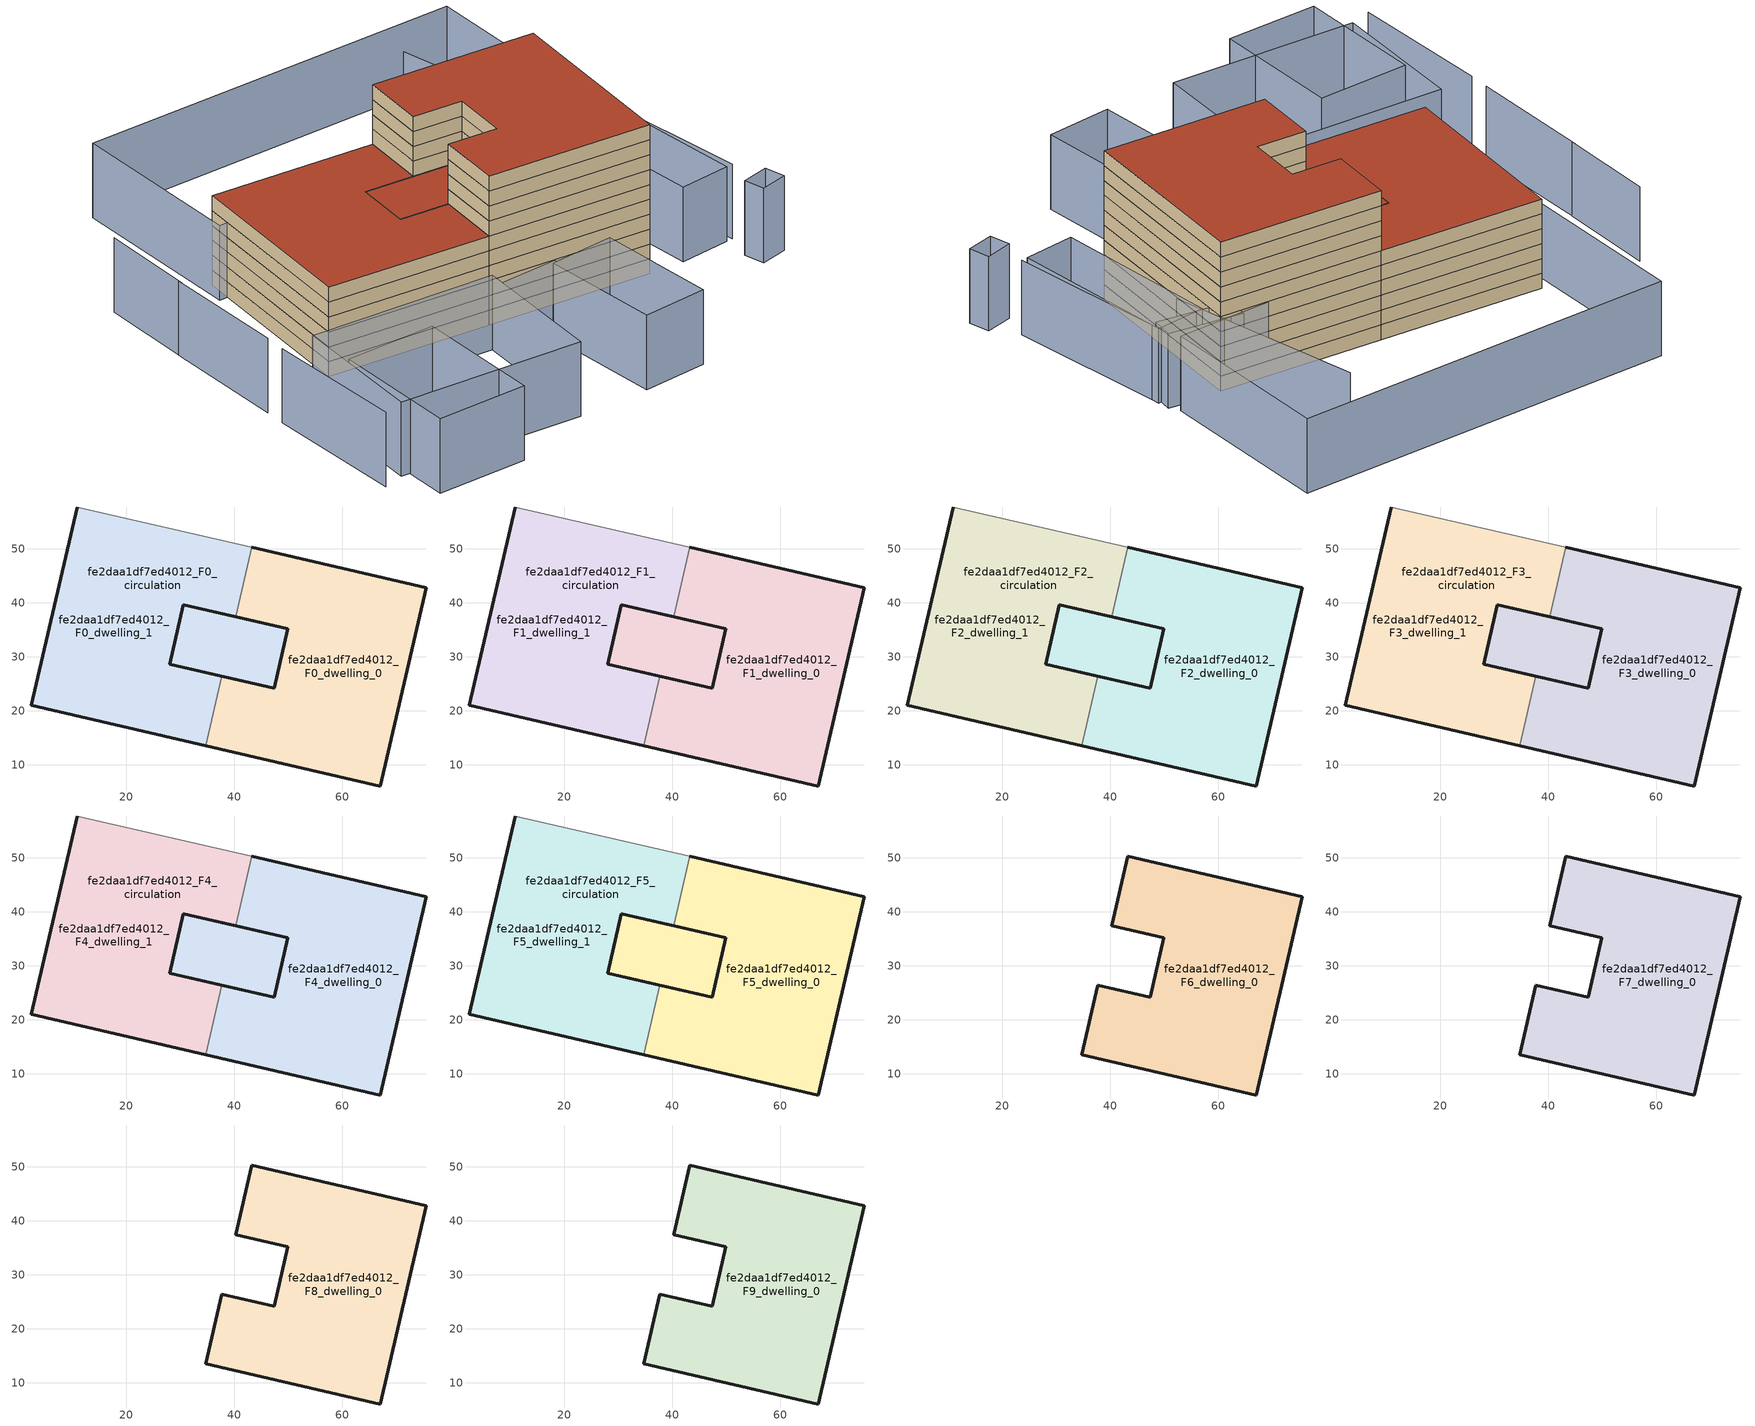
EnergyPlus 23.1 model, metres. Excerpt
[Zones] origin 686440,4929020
fe2daa1df7ed4012_F0_dwelling_0
 floor ground (EU_floor_Construction): 49.96,35.19 47.41,24.15 46.35,24.39 28,28.64 30.55,39.68 40.26,37.43 z0; 75.58,42.83 67.07,6.03 34.73,13.51 37.7,26.39 46.35,24.39 47.41,24.15 49.96,35.19 40.26,37.43 43.24,50.31 z0
 wall outside (EU_wall_Construction): 40.26,37.43 49.96,35.19 47.41,24.15 37.7,26.39 / 34.73,13.51 67.07,6.03 75.58,42.83 43.24,50.31 z0:3
 wall to fe2daa1df7ed4012_F0_dwelling_1 (EU_wall_Construction): 43.24,50.31 40.26,37.43 / 37.7,26.39 34.73,13.51 z0:3
fe2daa1df7ed4012_F0_dwelling_1
 floor ground (EU_floor_Construction): 43.24,50.31 40.26,37.43 32.54,39.22 30.55,39.68 28,28.64 37.7,26.39 34.73,13.51 2.38,20.99 10.89,57.79 z0; 49.96,35.19 47.41,24.15 28,28.64 30.55,39.68 32.54,39.22 40.26,37.43 z0
 wall outside (EU_wall_Construction): 37.7,26.39 28,28.64 30.55,39.68 40.26,37.43 / 10.89,57.79 2.38,20.99 34.73,13.51 z0:3
 wall adiabatic (EU_wall_Construction): 43.24,50.31 10.89,57.79 z0:3
fe2daa1df7ed4012_F0_circulation
 floor ground (EU_floor_Construction): 49.96,35.19 47.41,24.15 46.35,24.39 28,28.64 30.55,39.68 40.26,37.43 z0; 75.58,42.83 67.07,6.03 34.73,13.51 37.7,26.39 44.01,24.93 47.41,24.15 49.96,35.19 40.26,37.43 43.24,50.31 z0; 43.24,50.31 40.26,37.43 32.54,39.22 30.55,39.68 28,28.64 37.7,26.39 34.73,13.51 2.38,20.99 10.89,57.79 z0
 wall outside (EU_wall_Construction): 30.55,39.68 28,28.64 47.41,24.15 49.96,35.19 30.55,39.68 z0:3
 roof outside (EU_floor_Construction): 47.41,24.15 49.96,35.19 40.26,37.43 35.44,38.55 32.54,39.22 30.55,39.68 28,28.64 37.7,26.39 45.21,24.66 46.35,24.39 z3
fe2daa1df7ed4012_F1_dwelling_0
 floor to fe2daa1df7ed4012_F0_dwelling_0 (EU_floor_Construction): 75.58,42.83 67.07,6.03 34.73,13.51 37.7,26.39 47.17,24.2 47.41,24.15 49.96,35.19 40.26,37.43 43.24,50.31 z3; 49.96,35.19 47.41,24.15 47.17,24.2 46.35,24.39 28,28.64 30.55,39.68 40.26,37.43 z3
 wall outside (EU_wall_Construction): 40.26,37.43 49.96,35.19 47.41,24.15 37.7,26.39 / 34.73,13.51 67.07,6.03 75.58,42.83 43.24,50.31 z3:6
 wall to fe2daa1df7ed4012_F1_dwelling_1 (EU_wall_Construction): 43.24,50.31 40.26,37.43 / 37.7,26.39 34.73,13.51 z3:6
fe2daa1df7ed4012_F1_dwelling_1
 floor to fe2daa1df7ed4012_F0_dwelling_1 (EU_floor_Construction): 43.24,50.31 40.26,37.43 32.54,39.22 30.55,39.68 28,28.64 37.7,26.39 34.73,13.51 2.38,20.99 10.89,57.79 z3; 49.96,35.19 47.41,24.15 28,28.64 30.55,39.68 40.26,37.43 z3
 wall outside (EU_wall_Construction): 37.7,26.39 28,28.64 30.55,39.68 40.26,37.43 / 10.89,57.79 2.38,20.99 34.73,13.51 z3:6
 wall adiabatic (EU_wall_Construction): 43.24,50.31 10.89,57.79 z3:6
fe2daa1df7ed4012_F1_circulation
 floor outside (EU_floor_Construction): 49.96,35.19 47.41,24.15 46.35,24.39 44.73,24.77 37.7,26.39 28,28.64 30.55,39.68 32.54,39.22 40.26,37.43 z3; 43.24,50.31 40.26,37.43 32.54,39.22 30.55,39.68 28,28.64 37.7,26.39 34.73,13.51 2.38,20.99 10.89,57.79 z3
 floor to fe2daa1df7ed4012_F0_circulation (EU_floor_Construction): 75.58,42.83 67.07,6.03 34.73,13.51 37.7,26.39 46.35,24.39 47.41,24.15 49.96,35.19 40.26,37.43 43.24,50.31 z3
 wall outside (EU_wall_Construction): 30.55,39.68 28,28.64 47.41,24.15 49.96,35.19 30.55,39.68 z3:6
 roof outside (EU_floor_Construction): 47.41,24.15 49.96,35.19 40.26,37.43 35.44,38.55 32.54,39.22 30.55,39.68 28,28.64 37.7,26.39 45.21,24.66 46.35,24.39 z6
fe2daa1df7ed4012_F2_dwelling_0
 floor to fe2daa1df7ed4012_F1_dwelling_0 (EU_floor_Construction): 75.58,42.83 67.07,6.03 34.73,13.51 37.7,26.39 47.17,24.2 47.41,24.15 49.96,35.19 40.26,37.43 43.24,50.31 z6; 49.96,35.19 47.41,24.15 47.17,24.2 46.35,24.39 28,28.64 30.55,39.68 40.26,37.43 z6
 wall outside (EU_wall_Construction): 40.26,37.43 49.96,35.19 47.41,24.15 37.7,26.39 / 34.73,13.51 67.07,6.03 75.58,42.83 43.24,50.31 z6:9
 wall to fe2daa1df7ed4012_F2_dwelling_1 (EU_wall_Construction): 43.24,50.31 40.26,37.43 / 37.7,26.39 34.73,13.51 z6:9
fe2daa1df7ed4012_F2_dwelling_1
 floor to fe2daa1df7ed4012_F1_dwelling_1 (EU_floor_Construction): 43.24,50.31 40.26,37.43 32.54,39.22 30.55,39.68 28,28.64 37.7,26.39 34.73,13.51 2.38,20.99 10.89,57.79 z6; 49.96,35.19 47.41,24.15 28,28.64 30.55,39.68 40.26,37.43 z6
 wall outside (EU_wall_Construction): 37.7,26.39 28,28.64 30.55,39.68 40.26,37.43 / 10.89,57.79 2.38,20.99 34.73,13.51 z6:9
 wall adiabatic (EU_wall_Construction): 43.24,50.31 10.89,57.79 z6:9
fe2daa1df7ed4012_F2_circulation
 floor outside (EU_floor_Construction): 49.96,35.19 47.41,24.15 46.35,24.39 44.73,24.77 37.7,26.39 28,28.64 30.55,39.68 32.54,39.22 40.26,37.43 z6; 43.24,50.31 40.26,37.43 32.54,39.22 30.55,39.68 28,28.64 37.7,26.39 34.73,13.51 2.38,20.99 10.89,57.79 z6
 floor to fe2daa1df7ed4012_F1_circulation (EU_floor_Construction): 75.58,42.83 67.07,6.03 34.73,13.51 37.7,26.39 46.35,24.39 47.41,24.15 49.96,35.19 40.26,37.43 43.24,50.31 z6
 wall outside (EU_wall_Construction): 30.55,39.68 28,28.64 47.41,24.15 49.96,35.19 30.55,39.68 z6:9
 roof outside (EU_floor_Construction): 47.41,24.15 49.96,35.19 40.26,37.43 35.44,38.55 32.54,39.22 30.55,39.68 28,28.64 37.7,26.39 45.21,24.66 46.35,24.39 z9
fe2daa1df7ed4012_F3_dwelling_0
 floor to fe2daa1df7ed4012_F2_dwelling_0 (EU_floor_Construction): 75.58,42.83 67.07,6.03 34.73,13.51 37.7,26.39 47.17,24.2 47.41,24.15 49.96,35.19 40.26,37.43 43.24,50.31 z9; 49.96,35.19 47.41,24.15 47.17,24.2 46.35,24.39 28,28.64 30.55,39.68 40.26,37.43 z9
 wall outside (EU_wall_Construction): 40.26,37.43 49.96,35.19 47.41,24.15 37.7,26.39 / 34.73,13.51 67.07,6.03 75.58,42.83 43.24,50.31 z9:12
 wall to fe2daa1df7ed4012_F3_dwelling_1 (EU_wall_Construction): 43.24,50.31 40.26,37.43 / 37.7,26.39 34.73,13.51 z9:12
fe2daa1df7ed4012_F3_dwelling_1
 floor to fe2daa1df7ed4012_F2_dwelling_1 (EU_floor_Construction): 43.24,50.31 40.26,37.43 32.54,39.22 30.55,39.68 28,28.64 37.7,26.39 34.73,13.51 2.38,20.99 10.89,57.79 z9; 49.96,35.19 47.41,24.15 28,28.64 30.55,39.68 40.26,37.43 z9
 wall outside (EU_wall_Construction): 37.7,26.39 28,28.64 30.55,39.68 40.26,37.43 / 10.89,57.79 2.38,20.99 34.73,13.51 z9:12
 wall adiabatic (EU_wall_Construction): 43.24,50.31 10.89,57.79 z9:12
fe2daa1df7ed4012_F3_circulation
 floor outside (EU_floor_Construction): 49.96,35.19 47.41,24.15 46.35,24.39 44.73,24.77 37.7,26.39 28,28.64 30.55,39.68 32.54,39.22 40.26,37.43 z9; 43.24,50.31 40.26,37.43 32.54,39.22 30.55,39.68 28,28.64 37.7,26.39 34.73,13.51 2.38,20.99 10.89,57.79 z9
 floor to fe2daa1df7ed4012_F2_circulation (EU_floor_Construction): 75.58,42.83 67.07,6.03 34.73,13.51 37.7,26.39 46.35,24.39 47.41,24.15 49.96,35.19 40.26,37.43 43.24,50.31 z9
 wall outside (EU_wall_Construction): 30.55,39.68 28,28.64 47.41,24.15 49.96,35.19 30.55,39.68 z9:12
 roof outside (EU_floor_Construction): 47.41,24.15 49.96,35.19 40.26,37.43 35.44,38.55 32.54,39.22 30.55,39.68 28,28.64 37.7,26.39 45.21,24.66 46.35,24.39 z12
fe2daa1df7ed4012_F4_dwelling_0
 floor to fe2daa1df7ed4012_F3_dwelling_0 (EU_floor_Construction): 75.58,42.83 67.07,6.03 34.73,13.51 37.7,26.39 47.17,24.2 47.41,24.15 49.96,35.19 40.26,37.43 43.24,50.31 z12; 49.96,35.19 47.41,24.15 47.17,24.2 46.35,24.39 28,28.64 30.55,39.68 40.26,37.43 z12
 wall outside (EU_wall_Construction): 40.26,37.43 49.96,35.19 47.41,24.15 37.7,26.39 / 34.73,13.51 67.07,6.03 75.58,42.83 43.24,50.31 z12:15
 wall to fe2daa1df7ed4012_F4_dwelling_1 (EU_wall_Construction): 43.24,50.31 40.26,37.43 / 37.7,26.39 34.73,13.51 z12:15
fe2daa1df7ed4012_F4_dwelling_1
 floor to fe2daa1df7ed4012_F3_dwelling_1 (EU_floor_Construction): 43.24,50.31 40.26,37.43 32.54,39.22 30.55,39.68 28,28.64 37.7,26.39 34.73,13.51 2.38,20.99 10.89,57.79 z12; 49.96,35.19 47.41,24.15 28,28.64 30.55,39.68 40.26,37.43 z12
 wall outside (EU_wall_Construction): 37.7,26.39 28,28.64 30.55,39.68 40.26,37.43 / 10.89,57.79 2.38,20.99 34.73,13.51 z12:15
 wall adiabatic (EU_wall_Construction): 43.24,50.31 10.89,57.79 z12:15
fe2daa1df7ed4012_F4_circulation
 floor outside (EU_floor_Construction): 49.96,35.19 47.41,24.15 46.35,24.39 44.73,24.77 37.7,26.39 28,28.64 30.55,39.68 32.54,39.22 40.26,37.43 z12; 43.24,50.31 40.26,37.43 32.54,39.22 30.55,39.68 28,28.64 37.7,26.39 34.73,13.51 2.38,20.99 10.89,57.79 z12
 floor to fe2daa1df7ed4012_F3_circulation (EU_floor_Construction): 75.58,42.83 67.07,6.03 34.73,13.51 37.7,26.39 46.35,24.39 47.41,24.15 49.96,35.19 40.26,37.43 43.24,50.31 z12
 wall outside (EU_wall_Construction): 30.55,39.68 28,28.64 47.41,24.15 49.96,35.19 30.55,39.68 z12:15
 roof outside (EU_floor_Construction): 47.41,24.15 49.96,35.19 40.26,37.43 35.44,38.55 32.54,39.22 30.55,39.68 28,28.64 37.7,26.39 45.21,24.66 46.35,24.39 z15
fe2daa1df7ed4012_F5_dwelling_0
 floor to fe2daa1df7ed4012_F4_dwelling_0 (EU_floor_Construction): 75.58,42.83 67.07,6.03 34.73,13.51 37.7,26.39 47.17,24.2 47.41,24.15 49.96,35.19 40.26,37.43 43.24,50.31 z15; 49.96,35.19 47.41,24.15 47.17,24.2 46.35,24.39 28,28.64 30.55,39.68 40.26,37.43 z15
 wall outside (EU_wall_Construction): 40.26,37.43 49.96,35.19 47.41,24.15 37.7,26.39 / 34.73,13.51 67.07,6.03 75.58,42.83 43.24,50.31 z15:18
 wall to fe2daa1df7ed4012_F5_dwelling_1 (EU_wall_Construction): 43.24,50.31 40.26,37.43 / 37.7,26.39 34.73,13.51 z15:18
 roof outside (EU_floor_Construction): 47.41,24.15 49.96,35.19 40.26,37.43 30.55,39.68 28,28.64 46.35,24.39 47.17,24.2 z18
fe2daa1df7ed4012_F5_dwelling_1
 floor to fe2daa1df7ed4012_F4_dwelling_1 (EU_floor_Construction): 43.24,50.31 40.26,37.43 32.54,39.22 30.55,39.68 28,28.64 37.7,26.39 34.73,13.51 2.38,20.99 10.89,57.79 z15; 49.96,35.19 47.41,24.15 28,28.64 30.55,39.68 40.26,37.43 z15
 wall outside (EU_wall_Construction): 37.7,26.39 28,28.64 30.55,39.68 40.26,37.43 / 10.89,57.79 2.38,20.99 34.73,13.51 z15:18
 wall adiabatic (EU_wall_Construction): 43.24,50.31 10.89,57.79 z15:18
 roof outside (EU_roof_Construction): 34.73,13.51 37.7,26.39 28,28.64 30.55,39.68 32.54,39.22 40.26,37.43 43.24,50.31 10.89,57.79 2.38,20.99 z18; 47.41,24.15 49.96,35.19 40.26,37.43 32.54,39.22 30.55,39.68 28,28.64 z18
fe2daa1df7ed4012_F5_circulation
 floor outside (EU_floor_Construction): 49.96,35.19 47.41,24.15 46.35,24.39 44.73,24.77 37.7,26.39 28,28.64 30.55,39.68 32.54,39.22 40.26,37.43 z15; 43.24,50.31 40.26,37.43 32.54,39.22 30.55,39.68 28,28.64 37.7,26.39 34.73,13.51 2.38,20.99 10.89,57.79 z15
 floor to fe2daa1df7ed4012_F4_circulation (EU_floor_Construction): 75.58,42.83 67.07,6.03 34.73,13.51 37.7,26.39 46.35,24.39 47.41,24.15 49.96,35.19 40.26,37.43 43.24,50.31 z15
 wall outside (EU_wall_Construction): 30.55,39.68 28,28.64 47.41,24.15 49.96,35.19 30.55,39.68 z15:18
 roof outside (EU_roof_Construction): 67.07,6.03 75.58,42.83 43.24,50.31 40.26,37.43 49.96,35.19 47.41,24.15 44.01,24.93 37.7,26.39 34.73,13.51 z18; 47.41,24.15 49.96,35.19 40.26,37.43 30.55,39.68 28,28.64 46.35,24.39 z18; 34.73,13.51 37.7,26.39 28,28.64 30.55,39.68 32.54,39.22 40.26,37.43 43.24,50.31 10.89,57.79 2.38,20.99 z18
fe2daa1df7ed4012_F6_dwelling_0
 floor to fe2daa1df7ed4012_F5_dwelling_0 (EU_floor_Construction): 75.58,42.83 67.07,6.03 34.73,13.51 37.7,26.39 47.17,24.2 47.41,24.15 49.96,35.19 40.26,37.43 43.24,50.31 z18
 wall outside (EU_wall_Construction): 67.07,6.03 75.58,42.83 43.24,50.31 40.26,37.43 49.96,35.19 47.41,24.15 37.7,26.39 34.73,13.51 67.07,6.03 z18:21
fe2daa1df7ed4012_F7_dwelling_0
 floor to fe2daa1df7ed4012_F6_dwelling_0 (EU_floor_Construction): 75.58,42.83 67.07,6.03 34.73,13.51 37.7,26.39 47.41,24.15 49.96,35.19 40.26,37.43 43.24,50.31 z21
 wall outside (EU_wall_Construction): 67.07,6.03 75.58,42.83 43.24,50.31 40.26,37.43 49.96,35.19 47.41,24.15 37.7,26.39 34.73,13.51 67.07,6.03 z21:24
fe2daa1df7ed4012_F8_dwelling_0
 floor to fe2daa1df7ed4012_F7_dwelling_0 (EU_floor_Construction): 75.58,42.83 67.07,6.03 34.73,13.51 37.7,26.39 47.41,24.15 49.96,35.19 40.26,37.43 43.24,50.31 z24
 wall outside (EU_wall_Construction): 67.07,6.03 75.58,42.83 43.24,50.31 40.26,37.43 49.96,35.19 47.41,24.15 37.7,26.39 34.73,13.51 67.07,6.03 z24:27
fe2daa1df7ed4012_F9_dwelling_0
 floor to fe2daa1df7ed4012_F8_dwelling_0 (EU_floor_Construction): 75.58,42.83 67.07,6.03 34.73,13.51 37.7,26.39 47.41,24.15 49.96,35.19 40.26,37.43 43.24,50.31 z27
 wall outside (EU_wall_Construction): 67.07,6.03 75.58,42.83 43.24,50.31 40.26,37.43 49.96,35.19 47.41,24.15 37.7,26.39 34.73,13.51 67.07,6.03 z27:30
 roof outside (EU_roof_Construction): 67.07,6.03 75.58,42.83 43.24,50.31 40.26,37.43 49.96,35.19 47.41,24.15 37.7,26.39 34.73,13.51 z30
shading: 28.73,4.07 40.48,3.02 / 85.86,4.31 86.02,37.55 / -14.71,15.53 -17.87,-12.82 / -10.6,44.82 -13.97,19.9 / -7.81,63.33 -10.72,43.95 / 76.51,32.98 73.63,72.49 / 37.96,-21.74 39.47,2.55 / 39.47,2.55 52.74,1.72 / 52.74,1.72 51.23,-22.57 / 51.23,-22.57 37.96,-21.74 / -12.81,-21.12 -9.26,4.75 / -9.26,4.75 9.04,2.24 / 9.04,2.24 5.49,-23.63 / 5.49,-23.63 -12.81,-21.12 / 83.7,-5.45 83.31,-1.23 / 83.31,-1.23 88.94,-0.71 / 88.94,-0.71 89.33,-4.93 / 89.33,-4.93 83.7,-5.45 / -7.76,14.9 29.03,7.18 / 29.03,7.18 23.34,-19.97 / 23.34,-19.97 -13.46,-12.25 / -13.46,-12.25 -7.76,14.9 / 86.1,37.99 84.48,4.37 / 84.48,4.37 74.16,4.87 / 74.16,4.87 75.78,38.49 / 75.78,38.49 86.1,37.99 / 71.9,44.78 86.2,40.44 / 86.2,40.44 84.88,36.1 / 84.88,36.1 70.59,40.45 / 70.59,40.45 71.9,44.78 / 13.03,88.97 90.24,78.29 / 90.24,78.29 85.29,42.53 / 85.29,42.53 8.08,53.22 / 8.08,53.22 13.03,88.97 z0:15
[Building]
EU S2 Campaign: North Axis=0; Terrain=City; Solar Distribution=FullExterior
[Site:Location]
Bologna: Latitude=44.5; Longitude=11.25; Time Zone=1; Elevation=37
[SizingPeriod:WeatherFileDays]
AnnualSizingPeriod: Begin Month=1; Begin Day of Month=1; End Month=12; End Day of Month=31; Day of Week for Start Day=Monday; Use Weather File Daylight Saving Period=No; Use Weather File Rain and Snow Indicators=No
[MATERIAL]
EU_InternalMass_Material: Roughness=MediumRough; Thickness=0.1; Conductivity=1; Density=1800; Specific Heat=900; Thermal Absorptance=0.9; Solar Absorptance=0.7; Visible Absorptance=0.7
[MATERIAL:NOMASS] Roughness=MediumRough; Thermal Absorptance=0.9; Solar Absorptance=0.7; Visible Absorptance=0.7
Name | Thermal Resistance
EU_wall_NoMass | 0.905828
EU_roof_NoMass | 0.37593
EU_floor_NoMass | 0.67114
[CONSTRUCTION]
EU_wall_Construction: EU_wall_NoMass
EU_roof_Construction: EU_roof_NoMass
EU_floor_Construction: EU_floor_NoMass
EU_InternalMass_Construction: EU_InternalMass_Material
[ZONE] Type=1; Multiplier=1; Ceiling Height=autocalculate; Floor Area=autocalculate; Part of Total Floor Area=Yes
Name | Volume
fe2daa1df7ed4012_F0_dwelling_0; fe2daa1df7ed4012_F1_dwelling_0; fe2daa1df7ed4012_F2_dwelling_0; fe2daa1df7ed4012_F3_dwelling_0; fe2daa1df7ed4012_F4_dwelling_0; fe2daa1df7ed4012_F5_dwelling_0; fe2daa1df7ed4012_F0_dwelling_1; fe2daa1df7ed4012_F1_dwelling_1; fe2daa1df7ed4012_F2_dwelling_1; fe2daa1df7ed4012_F3_dwelling_1; fe2daa1df7ed4012_F4_dwelling_1; fe2daa1df7ed4012_F5_dwelling_1 | 4100.16
fe2daa1df7ed4012_F6_dwelling_0; fe2daa1df7ed4012_F7_dwelling_0; fe2daa1df7ed4012_F8_dwelling_0; fe2daa1df7ed4012_F9_dwelling_0 | 3423.07
fe2daa1df7ed4012_F0_circulation | 7523.24
fe2daa1df7ed4012_F1_circulation; fe2daa1df7ed4012_F2_circulation; fe2daa1df7ed4012_F3_circulation; fe2daa1df7ed4012_F4_circulation; fe2daa1df7ed4012_F5_circulation | 7523.23
[INTERNALMASS] Construction=EU_InternalMass_Construction
Name | Zone or ZoneList | Surface Area
fe2daa1df7ed4012_F0_dwelling_0_EU_InternalMass | fe2daa1df7ed4012_F0_dwelling_0 | 1141.02
fe2daa1df7ed4012_F0_dwelling_1_EU_InternalMass | fe2daa1df7ed4012_F0_dwelling_1 | 1141.02
fe2daa1df7ed4012_F1_dwelling_0_EU_InternalMass | fe2daa1df7ed4012_F1_dwelling_0 | 1141.02
fe2daa1df7ed4012_F1_dwelling_1_EU_InternalMass | fe2daa1df7ed4012_F1_dwelling_1 | 1141.02
fe2daa1df7ed4012_F2_dwelling_0_EU_InternalMass | fe2daa1df7ed4012_F2_dwelling_0 | 1141.02
fe2daa1df7ed4012_F2_dwelling_1_EU_InternalMass | fe2daa1df7ed4012_F2_dwelling_1 | 1141.02
fe2daa1df7ed4012_F3_dwelling_0_EU_InternalMass | fe2daa1df7ed4012_F3_dwelling_0 | 1141.02
fe2daa1df7ed4012_F3_dwelling_1_EU_InternalMass | fe2daa1df7ed4012_F3_dwelling_1 | 1141.02
fe2daa1df7ed4012_F4_dwelling_0_EU_InternalMass | fe2daa1df7ed4012_F4_dwelling_0 | 1141.02
fe2daa1df7ed4012_F4_dwelling_1_EU_InternalMass | fe2daa1df7ed4012_F4_dwelling_1 | 1141.02
fe2daa1df7ed4012_F5_dwelling_0_EU_InternalMass | fe2daa1df7ed4012_F5_dwelling_0 | 1141.02
fe2daa1df7ed4012_F5_dwelling_1_EU_InternalMass | fe2daa1df7ed4012_F5_dwelling_1 | 1141.02
fe2daa1df7ed4012_F6_dwelling_0_EU_InternalMass | fe2daa1df7ed4012_F6_dwelling_0 | 2507.64
fe2daa1df7ed4012_F7_dwelling_0_EU_InternalMass | fe2daa1df7ed4012_F7_dwelling_0 | 2507.64
fe2daa1df7ed4012_F8_dwelling_0_EU_InternalMass | fe2daa1df7ed4012_F8_dwelling_0 | 2507.64
fe2daa1df7ed4012_F9_dwelling_0_EU_InternalMass | fe2daa1df7ed4012_F9_dwelling_0 | 2507.64
[OTHEREQUIPMENT] Fuel Type=Electricity; Design Level Calculation Method=Watts/Area; Power per Zone Floor Area=1; Fraction Latent=0; Fraction Radiant=0; Fraction Lost=0; Carbon Dioxide Generation Rate=0; EndUse Subcategory=EU_Step8_InternalGains
Name | Zone or ZoneList or Space or SpaceList | Schedule
EU_Step8_InternalGain_fe2daa1df7ed4012_F0_dwelling_0_f000 | fe2daa1df7ed4012_F0_dwelling_0 | EU_Step8_GainSchedule_fe2daa1df7ed4012_F0_dwelling_0_f000
EU_Step8_InternalGain_fe2daa1df7ed4012_F0_dwelling_1_f000 | fe2daa1df7ed4012_F0_dwelling_1 | EU_Step8_GainSchedule_fe2daa1df7ed4012_F0_dwelling_1_f000
EU_Step8_InternalGain_fe2daa1df7ed4012_F1_dwelling_0_f000 | fe2daa1df7ed4012_F1_dwelling_0 | EU_Step8_GainSchedule_fe2daa1df7ed4012_F1_dwelling_0_f000
EU_Step8_InternalGain_fe2daa1df7ed4012_F1_dwelling_1_f000 | fe2daa1df7ed4012_F1_dwelling_1 | EU_Step8_GainSchedule_fe2daa1df7ed4012_F1_dwelling_1_f000
EU_Step8_InternalGain_fe2daa1df7ed4012_F2_dwelling_0_f000 | fe2daa1df7ed4012_F2_dwelling_0 | EU_Step8_GainSchedule_fe2daa1df7ed4012_F2_dwelling_0_f000
EU_Step8_InternalGain_fe2daa1df7ed4012_F2_dwelling_1_f000 | fe2daa1df7ed4012_F2_dwelling_1 | EU_Step8_GainSchedule_fe2daa1df7ed4012_F2_dwelling_1_f000
EU_Step8_InternalGain_fe2daa1df7ed4012_F3_dwelling_0_f000 | fe2daa1df7ed4012_F3_dwelling_0 | EU_Step8_GainSchedule_fe2daa1df7ed4012_F3_dwelling_0_f000
EU_Step8_InternalGain_fe2daa1df7ed4012_F3_dwelling_1_f000 | fe2daa1df7ed4012_F3_dwelling_1 | EU_Step8_GainSchedule_fe2daa1df7ed4012_F3_dwelling_1_f000
EU_Step8_InternalGain_fe2daa1df7ed4012_F4_dwelling_0_f000 | fe2daa1df7ed4012_F4_dwelling_0 | EU_Step8_GainSchedule_fe2daa1df7ed4012_F4_dwelling_0_f000
EU_Step8_InternalGain_fe2daa1df7ed4012_F4_dwelling_1_f000 | fe2daa1df7ed4012_F4_dwelling_1 | EU_Step8_GainSchedule_fe2daa1df7ed4012_F4_dwelling_1_f000
EU_Step8_InternalGain_fe2daa1df7ed4012_F5_dwelling_0_f000 | fe2daa1df7ed4012_F5_dwelling_0 | EU_Step8_GainSchedule_fe2daa1df7ed4012_F5_dwelling_0_f000
EU_Step8_InternalGain_fe2daa1df7ed4012_F5_dwelling_1_f000 | fe2daa1df7ed4012_F5_dwelling_1 | EU_Step8_GainSchedule_fe2daa1df7ed4012_F5_dwelling_1_f000
EU_Step8_InternalGain_fe2daa1df7ed4012_F6_dwelling_0_f000 | fe2daa1df7ed4012_F6_dwelling_0 | EU_Step8_GainSchedule_fe2daa1df7ed4012_F6_dwelling_0_f000
EU_Step8_InternalGain_fe2daa1df7ed4012_F7_dwelling_0_f000 | fe2daa1df7ed4012_F7_dwelling_0 | EU_Step8_GainSchedule_fe2daa1df7ed4012_F7_dwelling_0_f000
EU_Step8_InternalGain_fe2daa1df7ed4012_F8_dwelling_0_f000 | fe2daa1df7ed4012_F8_dwelling_0 | EU_Step8_GainSchedule_fe2daa1df7ed4012_F8_dwelling_0_f000
EU_Step8_InternalGain_fe2daa1df7ed4012_F9_dwelling_0_f000 | fe2daa1df7ed4012_F9_dwelling_0 | EU_Step8_GainSchedule_fe2daa1df7ed4012_F9_dwelling_0_f000
[ZONEINFILTRATION:DESIGNFLOWRATE] Schedule=EU_AlwaysOn; Design Flow Rate Calculation Method=Flow/Area; Flow Rate per Floor Area=0.0005; Constant Term Coefficient=1; Temperature Term Coefficient=0; Velocity Term Coefficient=0; Velocity Squared Term Coefficient=0
Name | Zone or ZoneList or Space or SpaceList
EU_Circulation_Infiltration_fe2daa1df7ed4012_F0_circulation | fe2daa1df7ed4012_F0_circulation
EU_Circulation_Infiltration_fe2daa1df7ed4012_F1_circulation | fe2daa1df7ed4012_F1_circulation
EU_Circulation_Infiltration_fe2daa1df7ed4012_F2_circulation | fe2daa1df7ed4012_F2_circulation
EU_Circulation_Infiltration_fe2daa1df7ed4012_F3_circulation | fe2daa1df7ed4012_F3_circulation
EU_Circulation_Infiltration_fe2daa1df7ed4012_F4_circulation | fe2daa1df7ed4012_F4_circulation
EU_Circulation_Infiltration_fe2daa1df7ed4012_F5_circulation | fe2daa1df7ed4012_F5_circulation
[ZONEVENTILATION:DESIGNFLOWRATE] Schedule=EU_AlwaysOn; Design Flow Rate Calculation Method=AirChanges/Hour; Air Changes per Hour=0.73129; Ventilation Type=Natural; Fan Pressure Rise=0; Fan Total Efficiency=1; Constant Term Coefficient=1; Temperature Term Coefficient=0; Velocity Term Coefficient=0; Velocity Squared Term Coefficient=0; Minimum Indoor Temperature=-100; Maximum Indoor Temperature=100; Delta Temperature=-100; Minimum Outdoor Temperature=-100; Maximum Outdoor Temperature=100; Maximum Wind Speed=40
Name | Zone or ZoneList or Space or SpaceList
EU_ConstantAir_fe2daa1df7ed4012_F0_dwelling_0 | fe2daa1df7ed4012_F0_dwelling_0
EU_ConstantAir_fe2daa1df7ed4012_F0_dwelling_1 | fe2daa1df7ed4012_F0_dwelling_1
EU_ConstantAir_fe2daa1df7ed4012_F1_dwelling_0 | fe2daa1df7ed4012_F1_dwelling_0
EU_ConstantAir_fe2daa1df7ed4012_F1_dwelling_1 | fe2daa1df7ed4012_F1_dwelling_1
EU_ConstantAir_fe2daa1df7ed4012_F2_dwelling_0 | fe2daa1df7ed4012_F2_dwelling_0
EU_ConstantAir_fe2daa1df7ed4012_F2_dwelling_1 | fe2daa1df7ed4012_F2_dwelling_1
EU_ConstantAir_fe2daa1df7ed4012_F3_dwelling_0 | fe2daa1df7ed4012_F3_dwelling_0
EU_ConstantAir_fe2daa1df7ed4012_F3_dwelling_1 | fe2daa1df7ed4012_F3_dwelling_1
EU_ConstantAir_fe2daa1df7ed4012_F4_dwelling_0 | fe2daa1df7ed4012_F4_dwelling_0
EU_ConstantAir_fe2daa1df7ed4012_F4_dwelling_1 | fe2daa1df7ed4012_F4_dwelling_1
EU_ConstantAir_fe2daa1df7ed4012_F5_dwelling_0 | fe2daa1df7ed4012_F5_dwelling_0
EU_ConstantAir_fe2daa1df7ed4012_F5_dwelling_1 | fe2daa1df7ed4012_F5_dwelling_1
EU_ConstantAir_fe2daa1df7ed4012_F6_dwelling_0 | fe2daa1df7ed4012_F6_dwelling_0
EU_ConstantAir_fe2daa1df7ed4012_F7_dwelling_0 | fe2daa1df7ed4012_F7_dwelling_0
EU_ConstantAir_fe2daa1df7ed4012_F8_dwelling_0 | fe2daa1df7ed4012_F8_dwelling_0
EU_ConstantAir_fe2daa1df7ed4012_F9_dwelling_0 | fe2daa1df7ed4012_F9_dwelling_0
[HVACTEMPLATE:THERMOSTAT] Constant Heating Setpoint=20; Constant Cooling Setpoint=50
EU_HeatOnly_fe2daa1df7ed4012_F0_dwelling_0; EU_HeatOnly_fe2daa1df7ed4012_F0_dwelling_1; EU_HeatOnly_fe2daa1df7ed4012_F1_dwelling_0; EU_HeatOnly_fe2daa1df7ed4012_F1_dwelling_1; EU_HeatOnly_fe2daa1df7ed4012_F2_dwelling_0; EU_HeatOnly_fe2daa1df7ed4012_F2_dwelling_1; EU_HeatOnly_fe2daa1df7ed4012_F3_dwelling_0; EU_HeatOnly_fe2daa1df7ed4012_F3_dwelling_1; EU_HeatOnly_fe2daa1df7ed4012_F4_dwelling_0; EU_HeatOnly_fe2daa1df7ed4012_F4_dwelling_1; EU_HeatOnly_fe2daa1df7ed4012_F5_dwelling_0; EU_HeatOnly_fe2daa1df7ed4012_F5_dwelling_1; EU_HeatOnly_fe2daa1df7ed4012_F6_dwelling_0; EU_HeatOnly_fe2daa1df7ed4012_F7_dwelling_0; EU_HeatOnly_fe2daa1df7ed4012_F8_dwelling_0; EU_HeatOnly_fe2daa1df7ed4012_F9_dwelling_0
[HVACTEMPLATE:ZONE:IDEALLOADSAIRSYSTEM] System Availability Schedule=EU_AlwaysOn; Maximum Heating Supply Air Temperature=50; Minimum Cooling Supply Air Temperature=13; Maximum Heating Supply Air Humidity Ratio=0.0156; Minimum Cooling Supply Air Humidity Ratio=0.0077; Heating Limit=NoLimit; Cooling Limit=NoLimit; Heating Availability Schedule=EU_AlwaysOn; Cooling Availability Schedule=EU_CoolingOff; Dehumidification Control Type=ConstantSensibleHeatRatio; Cooling Sensible Heat Ratio=0.7; Dehumidification Setpoint=60; Humidification Control Type=None; Humidification Setpoint=30; Outdoor Air Method=None; Outdoor Air Flow Rate per Person=0.00944; Outdoor Air Flow Rate per Zone Floor Area=0; Outdoor Air Flow Rate per Zone=0; Demand Controlled Ventilation Type=None; Outdoor Air Economizer Type=NoEconomizer; Heat Recovery Type=None; Sensible Heat Recovery Effectiveness=0.7; Latent Heat Recovery Effectiveness=0.65
Name | Template Thermostat
fe2daa1df7ed4012_F0_dwelling_0 | EU_HeatOnly_fe2daa1df7ed4012_F0_dwelling_0
fe2daa1df7ed4012_F0_dwelling_1 | EU_HeatOnly_fe2daa1df7ed4012_F0_dwelling_1
fe2daa1df7ed4012_F1_dwelling_0 | EU_HeatOnly_fe2daa1df7ed4012_F1_dwelling_0
fe2daa1df7ed4012_F1_dwelling_1 | EU_HeatOnly_fe2daa1df7ed4012_F1_dwelling_1
fe2daa1df7ed4012_F2_dwelling_0 | EU_HeatOnly_fe2daa1df7ed4012_F2_dwelling_0
fe2daa1df7ed4012_F2_dwelling_1 | EU_HeatOnly_fe2daa1df7ed4012_F2_dwelling_1
fe2daa1df7ed4012_F3_dwelling_0 | EU_HeatOnly_fe2daa1df7ed4012_F3_dwelling_0
fe2daa1df7ed4012_F3_dwelling_1 | EU_HeatOnly_fe2daa1df7ed4012_F3_dwelling_1
fe2daa1df7ed4012_F4_dwelling_0 | EU_HeatOnly_fe2daa1df7ed4012_F4_dwelling_0
fe2daa1df7ed4012_F4_dwelling_1 | EU_HeatOnly_fe2daa1df7ed4012_F4_dwelling_1
fe2daa1df7ed4012_F5_dwelling_0 | EU_HeatOnly_fe2daa1df7ed4012_F5_dwelling_0
fe2daa1df7ed4012_F5_dwelling_1 | EU_HeatOnly_fe2daa1df7ed4012_F5_dwelling_1
fe2daa1df7ed4012_F6_dwelling_0 | EU_HeatOnly_fe2daa1df7ed4012_F6_dwelling_0
fe2daa1df7ed4012_F7_dwelling_0 | EU_HeatOnly_fe2daa1df7ed4012_F7_dwelling_0
fe2daa1df7ed4012_F8_dwelling_0 | EU_HeatOnly_fe2daa1df7ed4012_F8_dwelling_0
fe2daa1df7ed4012_F9_dwelling_0 | EU_HeatOnly_fe2daa1df7ed4012_F9_dwelling_0
[SIZING:ZONE] Zone Cooling Design Supply Air Temperature Input Method=SupplyAirTemperature; Zone Cooling Design Supply Air Temperature=13; Zone Heating Design Supply Air Temperature Input Method=SupplyAirTemperature; Zone Heating Design Supply Air Temperature=50; Zone Cooling Design Supply Air Humidity Ratio=0.008; Zone Heating Design Supply Air Humidity Ratio=0.008; Cooling Design Air Flow Method=DesignDay; Cooling Design Air Flow Rate=0; Cooling Minimum Air Flow per Zone Floor Area=0.000762; Cooling Minimum Air Flow=0; Cooling Minimum Air Flow Fraction=0.2; Heating Design Air Flow Method=DesignDay; Heating Design Air Flow Rate=0; Heating Maximum Air Flow per Zone Floor Area=0.002032; Heating Maximum Air Flow=0.141576; Heating Maximum Air Flow Fraction=0.3; Account for Dedicated Outdoor Air System=No; Dedicated Outdoor Air System Control Strategy=NeutralSupplyAir; Dedicated Outdoor Air Low Setpoint Temperature for Design=autosize; Dedicated Outdoor Air High Setpoint Temperature for Design=autosize; Zone Load Sizing Method=Sensible Load Only No Latent Load; Zone Latent Cooling Design Supply Air Humidity Ratio Input Method=HumidityRatioDifference; Zone Cooling Design Supply Air Humidity Ratio Difference=0.005; Zone Latent Heating Design Supply Air Humidity Ratio Input Method=HumidityRatioDifference; Zone Humidification Design Supply Air Humidity Ratio Difference=0.005
fe2daa1df7ed4012_F0_dwelling_0; fe2daa1df7ed4012_F0_dwelling_1; fe2daa1df7ed4012_F1_dwelling_0; fe2daa1df7ed4012_F1_dwelling_1; fe2daa1df7ed4012_F2_dwelling_0; fe2daa1df7ed4012_F2_dwelling_1; fe2daa1df7ed4012_F3_dwelling_0; fe2daa1df7ed4012_F3_dwelling_1; fe2daa1df7ed4012_F4_dwelling_0; fe2daa1df7ed4012_F4_dwelling_1; fe2daa1df7ed4012_F5_dwelling_0; fe2daa1df7ed4012_F5_dwelling_1; fe2daa1df7ed4012_F6_dwelling_0; fe2daa1df7ed4012_F7_dwelling_0; fe2daa1df7ed4012_F8_dwelling_0; fe2daa1df7ed4012_F9_dwelling_0
[SCHEDULE:CONSTANT]
Name | Hourly Value
EU_AlwaysOn | 1
EU_CoolingOff | 0
[SCHEDULE:FILE] Column Number=1; Rows to Skip at Top=0; Number of Hours of Data=8760; Column Separator=Comma; Interpolate to Timestep=No; Minutes per Item=60; Adjust Schedule for Daylight Savings=Yes
Name | File
EU_Step8_GainSchedule_fe2daa1df7ed4012_F0_dwelling_0_f000 | ../../schedules/fe2daa1df7ed4012/fe2daa1df7ed4012_F0_dwelling_0_f000_gain.csv
EU_Step8_GainSchedule_fe2daa1df7ed4012_F0_dwelling_1_f000 | ../../schedules/fe2daa1df7ed4012/fe2daa1df7ed4012_F0_dwelling_1_f000_gain.csv
EU_Step8_GainSchedule_fe2daa1df7ed4012_F1_dwelling_0_f000 | ../../schedules/fe2daa1df7ed4012/fe2daa1df7ed4012_F1_dwelling_0_f000_gain.csv
EU_Step8_GainSchedule_fe2daa1df7ed4012_F1_dwelling_1_f000 | ../../schedules/fe2daa1df7ed4012/fe2daa1df7ed4012_F1_dwelling_1_f000_gain.csv
EU_Step8_GainSchedule_fe2daa1df7ed4012_F2_dwelling_0_f000 | ../../schedules/fe2daa1df7ed4012/fe2daa1df7ed4012_F2_dwelling_0_f000_gain.csv
EU_Step8_GainSchedule_fe2daa1df7ed4012_F2_dwelling_1_f000 | ../../schedules/fe2daa1df7ed4012/fe2daa1df7ed4012_F2_dwelling_1_f000_gain.csv
EU_Step8_GainSchedule_fe2daa1df7ed4012_F3_dwelling_0_f000 | ../../schedules/fe2daa1df7ed4012/fe2daa1df7ed4012_F3_dwelling_0_f000_gain.csv
EU_Step8_GainSchedule_fe2daa1df7ed4012_F3_dwelling_1_f000 | ../../schedules/fe2daa1df7ed4012/fe2daa1df7ed4012_F3_dwelling_1_f000_gain.csv
EU_Step8_GainSchedule_fe2daa1df7ed4012_F4_dwelling_0_f000 | ../../schedules/fe2daa1df7ed4012/fe2daa1df7ed4012_F4_dwelling_0_f000_gain.csv
EU_Step8_GainSchedule_fe2daa1df7ed4012_F4_dwelling_1_f000 | ../../schedules/fe2daa1df7ed4012/fe2daa1df7ed4012_F4_dwelling_1_f000_gain.csv
EU_Step8_GainSchedule_fe2daa1df7ed4012_F5_dwelling_0_f000 | ../../schedules/fe2daa1df7ed4012/fe2daa1df7ed4012_F5_dwelling_0_f000_gain.csv
EU_Step8_GainSchedule_fe2daa1df7ed4012_F5_dwelling_1_f000 | ../../schedules/fe2daa1df7ed4012/fe2daa1df7ed4012_F5_dwelling_1_f000_gain.csv
EU_Step8_GainSchedule_fe2daa1df7ed4012_F6_dwelling_0_f000 | ../../schedules/fe2daa1df7ed4012/fe2daa1df7ed4012_F6_dwelling_0_f000_gain.csv
EU_Step8_GainSchedule_fe2daa1df7ed4012_F7_dwelling_0_f000 | ../../schedules/fe2daa1df7ed4012/fe2daa1df7ed4012_F7_dwelling_0_f000_gain.csv
EU_Step8_GainSchedule_fe2daa1df7ed4012_F8_dwelling_0_f000 | ../../schedules/fe2daa1df7ed4012/fe2daa1df7ed4012_F8_dwelling_0_f000_gain.csv
EU_Step8_GainSchedule_fe2daa1df7ed4012_F9_dwelling_0_f000 | ../../schedules/fe2daa1df7ed4012/fe2daa1df7ed4012_F9_dwelling_0_f000_gain.csv
